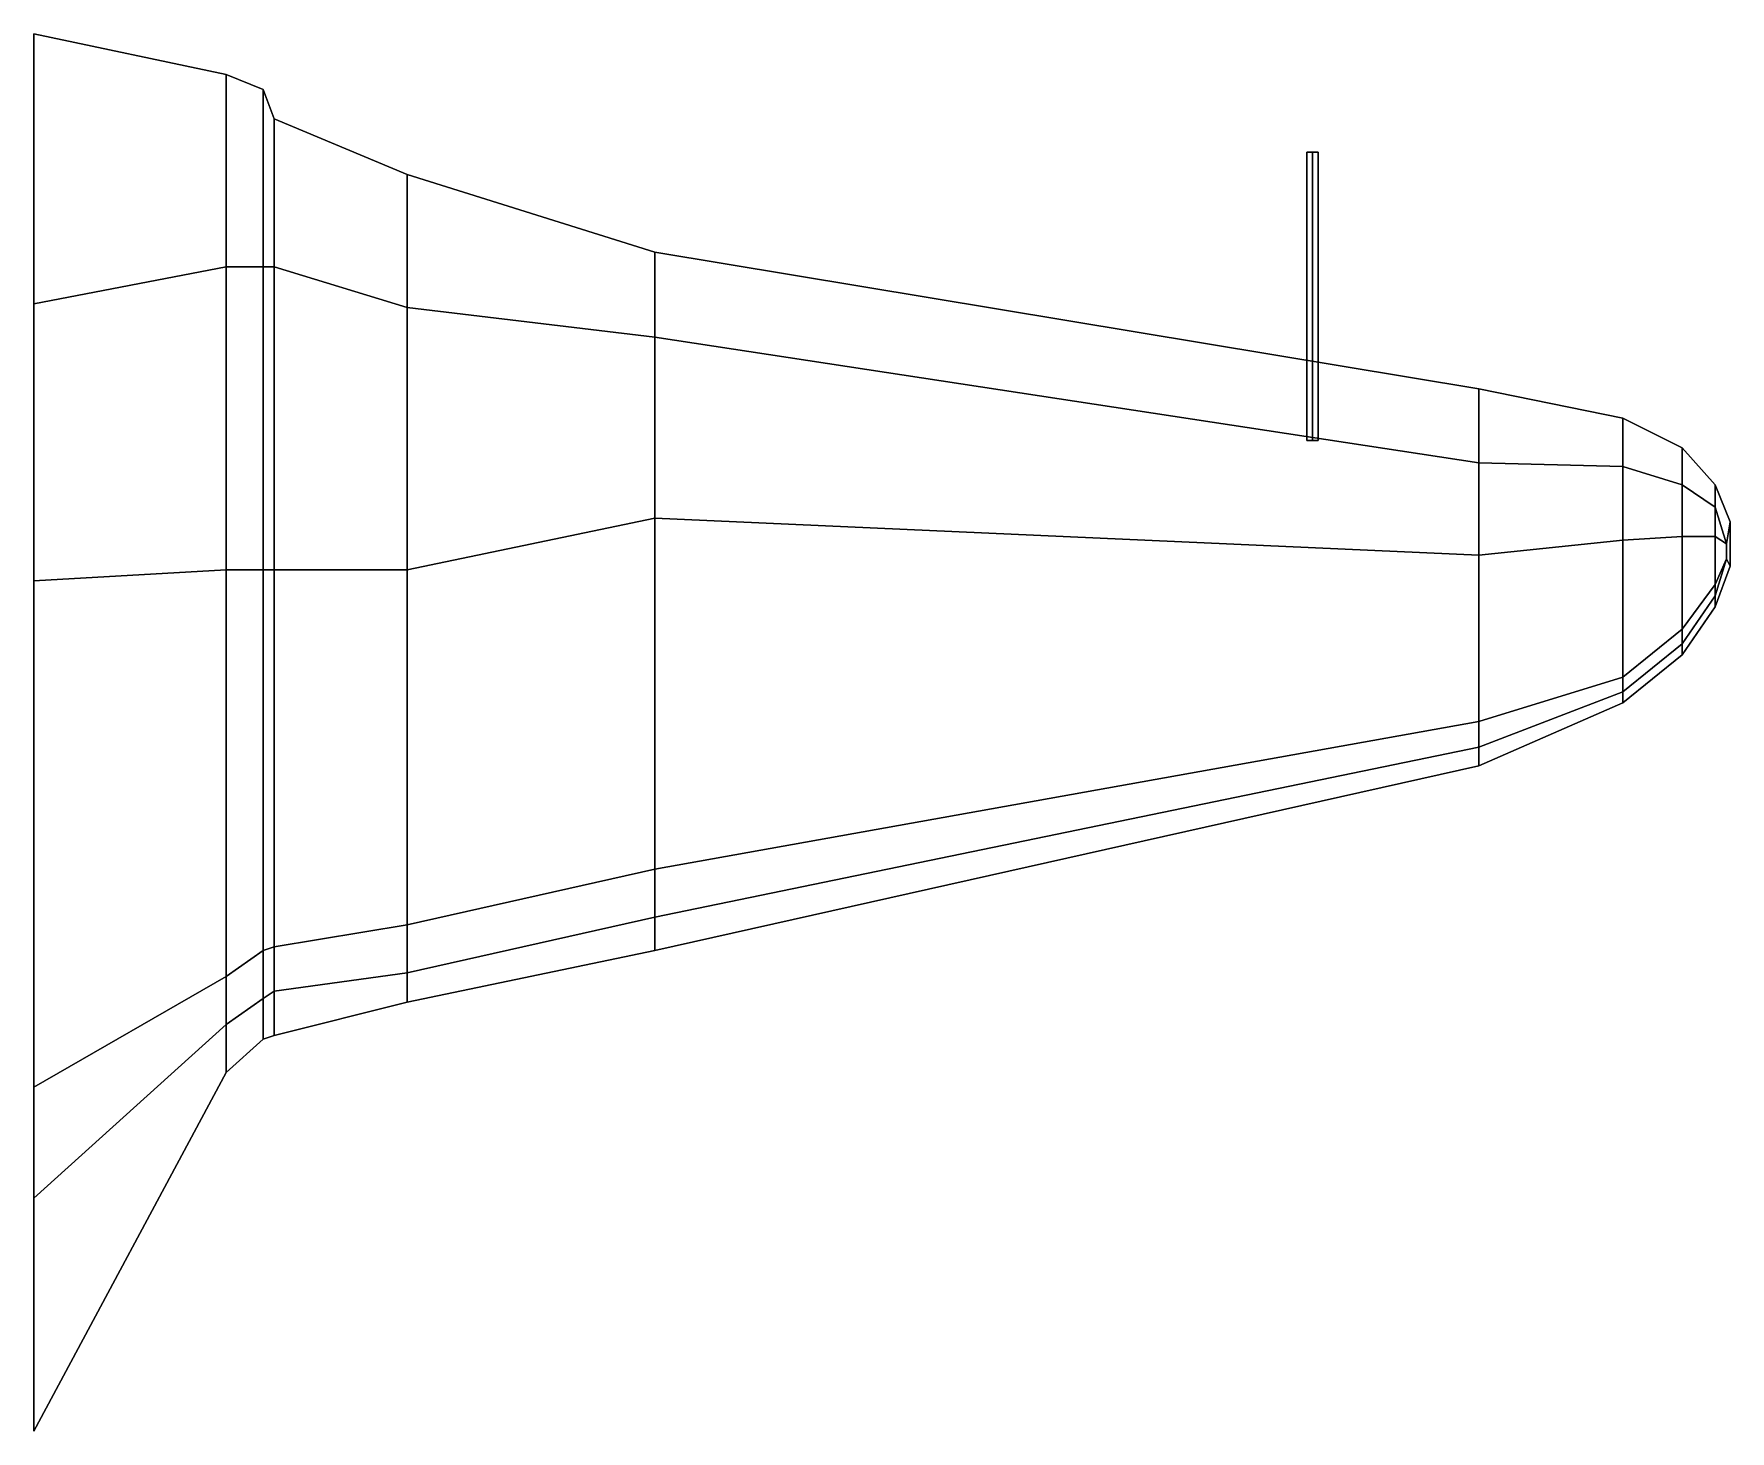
# Model space of a CAD drawing. Extents: x 0.01 to 4.6, y -1.05 to 2.73.
import ezdxf

# ---------------------------------------------------------------- set-up
doc = ezdxf.new("R2010")
doc.units = 0
doc.layers.add('WING1', color=4, linetype='CONTINUOUS')

msp = doc.modelspace()

# ---------------------------------------------------------------- linework, layer by layer
at = {"layer": 'WING1'}
for points in [[(0.01, 1.25, 1.98), (0.53, 1.28, 1.39), (0.53, 2.62, 1.17), (0.01, 2.73, 1.16)], [(0.01, 2.73, 1.16), (0.53, 2.62, 1.17), (0.53, 2.1, 1.08), (0.01, 2, 1.04)], [(0.53, 1.28, 1.39), (0.63, 1.28, 1.4), (0.63, 2.58, 1.17), (0.53, 2.62, 1.17)], [(0.53, 2.62, 1.17), (0.63, 2.58, 1.17), (0.63, 2.1, 1.09), (0.53, 2.1, 1.08)], [(0.63, 1.28, 1.4), (0.66, 1.28, 1.4), (0.66, 2.5, 1.17), (0.63, 2.58, 1.17)], [(0.63, 2.58, 1.17), (0.66, 2.5, 1.17), (0.66, 2.1, 1.09), (0.63, 2.1, 1.09)], [(0.66, 1.28, 1.4), (1.02, 1.28, 1.42), (1.02, 2.35, 1.21), (0.66, 2.5, 1.17)], [(0.66, 2.5, 1.17), (1.02, 2.35, 1.21), (1.02, 1.99, 1.13), (0.66, 2.1, 1.09)], [(3.47, 2.41, 1.465), (3.455, 2.41, 1.45), (3.455, 1.63, 1.45), (3.47, 1.63, 1.465)], [(3.455, 2.41, 1.45), (3.47, 2.41, 1.435), (3.47, 1.63, 1.435), (3.455, 1.63, 1.45)], [(3.485, 2.41, 1.45), (3.47, 2.41, 1.435), (3.455, 2.41, 1.45), (3.47, 2.41, 1.465)], [(3.485, 2.41, 1.45), (3.47, 2.41, 1.465), (3.47, 1.63, 1.465), (3.485, 1.63, 1.45)], [(3.47, 2.41, 1.435), (3.485, 2.41, 1.45), (3.485, 1.63, 1.45), (3.47, 1.63, 1.435)], [(1.02, 1.28, 1.42), (1.69, 1.42, 1.45), (1.69, 2.14, 1.28), (1.02, 2.35, 1.21)], [(1.02, 2.35, 1.21), (1.69, 2.14, 1.28), (1.69, 1.91, 1.21), (1.02, 1.99, 1.13)], [(1.69, 1.42, 1.45), (3.92, 1.32, 1.56), (3.92, 1.77, 1.49), (1.69, 2.14, 1.28)], [(1.69, 2.14, 1.28), (3.92, 1.77, 1.49), (3.92, 1.57, 1.45), (1.69, 1.91, 1.21)], [(0.53, 2.1, 1.08), (0.53, 0.05, 1.08), (0.01, -0.42, 1.04), (0.01, 2, 1.04)], [(0.63, 2.1, 1.09), (0.63, 0.12, 1.09), (0.53, 0.05, 1.08), (0.53, 2.1, 1.08)], [(0.66, 2.1, 1.09), (0.66, 0.14, 1.09), (0.63, 0.12, 1.09), (0.63, 2.1, 1.09)], [(1.02, 1.99, 1.13), (1.02, 0.19, 1.13), (0.66, 0.14, 1.09), (0.66, 2.1, 1.09)], [(1.69, 1.91, 1.21), (1.69, 0.34, 1.21), (1.02, 0.19, 1.13), (1.02, 1.99, 1.13)], [(3.92, 1.57, 1.45), (3.92, 0.8, 1.45), (1.69, 0.34, 1.21), (1.69, 1.91, 1.21)], [(3.92, 1.32, 1.56), (4.31, 1.36, 1.57), (4.31, 1.69, 1.53), (3.92, 1.77, 1.49)], [(3.92, 1.77, 1.49), (4.31, 1.69, 1.53), (4.31, 1.56, 1.5), (3.92, 1.57, 1.45)], [(4.31, 1.36, 1.57), (4.47, 1.37, 1.58), (4.47, 1.61, 1.55), (4.31, 1.69, 1.53)], [(4.31, 1.69, 1.53), (4.47, 1.61, 1.55), (4.47, 1.51, 1.52), (4.31, 1.56, 1.5)], [(4.47, 1.37, 1.58), (4.56, 1.37, 1.58), (4.56, 1.51, 1.56), (4.47, 1.61, 1.55)], [(4.47, 1.61, 1.55), (4.56, 1.51, 1.56), (4.56, 1.45, 1.53), (4.47, 1.51, 1.52)], [(4.31, 1.56, 1.5), (4.31, 0.95, 1.5), (3.92, 0.8, 1.45), (3.92, 1.57, 1.45)], [(4.47, 1.51, 1.52), (4.47, 1.08, 1.52), (4.31, 0.95, 1.5), (4.31, 1.56, 1.5)], [(4.56, 1.45, 1.53), (4.56, 1.21, 1.53), (4.47, 1.08, 1.52), (4.47, 1.51, 1.52)], [(4.56, 1.37, 1.58), (4.59, 1.35, 1.58), (4.6, 1.41, 1.56), (4.56, 1.51, 1.56)], [(4.56, 1.51, 1.56), (4.6, 1.41, 1.56), (4.59, 1.35, 1.54), (4.56, 1.45, 1.53)], [(4.59, 1.35, 1.54), (4.59, 1.31, 1.54), (4.56, 1.21, 1.53), (4.56, 1.45, 1.53)], [(1.02, 0.32, 1.42), (1.69, 0.47, 1.45), (1.69, 1.42, 1.45), (1.02, 1.28, 1.42)], [(1.69, 0.47, 1.45), (3.92, 0.87, 1.56), (3.92, 1.32, 1.56), (1.69, 1.42, 1.45)], [(4.59, 1.35, 1.58), (4.59, 1.31, 1.58), (4.6, 1.29, 1.56), (4.6, 1.41, 1.56)], [(4.6, 1.41, 1.56), (4.6, 1.29, 1.56), (4.59, 1.31, 1.54), (4.59, 1.35, 1.54)], [(3.92, 0.87, 1.56), (4.31, 0.99, 1.57), (4.31, 1.36, 1.57), (3.92, 1.32, 1.56)], [(4.31, 0.99, 1.57), (4.47, 1.12, 1.58), (4.47, 1.37, 1.58), (4.31, 1.36, 1.57)], [(4.47, 1.12, 1.58), (4.56, 1.24, 1.58), (4.56, 1.37, 1.58), (4.47, 1.37, 1.58)], [(4.56, 1.24, 1.58), (4.59, 1.31, 1.58), (4.59, 1.35, 1.58), (4.56, 1.37, 1.58)], [(4.56, 1.18, 1.56), (4.6, 1.29, 1.56), (4.59, 1.31, 1.58), (4.56, 1.24, 1.58)], [(4.56, 1.21, 1.53), (4.59, 1.31, 1.54), (4.6, 1.29, 1.56), (4.56, 1.18, 1.56)], [(0.01, -0.12, 1.98), (0.53, 0.18, 1.39), (0.53, 1.28, 1.39), (0.01, 1.25, 1.98)], [(0.53, 0.18, 1.39), (0.63, 0.25, 1.4), (0.63, 1.28, 1.4), (0.53, 1.28, 1.39)], [(0.63, 0.25, 1.4), (0.66, 0.26, 1.4), (0.66, 1.28, 1.4), (0.63, 1.28, 1.4)], [(0.66, 0.26, 1.4), (1.02, 0.32, 1.42), (1.02, 1.28, 1.42), (0.66, 1.28, 1.4)], [(4.47, 1.05, 1.55), (4.56, 1.18, 1.56), (4.56, 1.24, 1.58), (4.47, 1.12, 1.58)], [(4.47, 1.08, 1.52), (4.56, 1.21, 1.53), (4.56, 1.18, 1.56), (4.47, 1.05, 1.55)], [(4.31, 0.92, 1.53), (4.47, 1.05, 1.55), (4.47, 1.12, 1.58), (4.31, 0.99, 1.57)], [(4.31, 0.95, 1.5), (4.47, 1.08, 1.52), (4.47, 1.05, 1.55), (4.31, 0.92, 1.53)], [(3.92, 0.75, 1.49), (4.31, 0.92, 1.53), (4.31, 0.99, 1.57), (3.92, 0.87, 1.56)], [(3.92, 0.8, 1.45), (4.31, 0.95, 1.5), (4.31, 0.92, 1.53), (3.92, 0.75, 1.49)], [(1.69, 0.25, 1.28), (3.92, 0.75, 1.49), (3.92, 0.87, 1.56), (1.69, 0.47, 1.45)], [(1.69, 0.34, 1.21), (3.92, 0.8, 1.45), (3.92, 0.75, 1.49), (1.69, 0.25, 1.28)], [(1.02, 0.11, 1.21), (1.69, 0.25, 1.28), (1.69, 0.47, 1.45), (1.02, 0.32, 1.42)], [(1.02, 0.19, 1.13), (1.69, 0.34, 1.21), (1.69, 0.25, 1.28), (1.02, 0.11, 1.21)], [(0.66, 0.02, 1.17), (1.02, 0.11, 1.21), (1.02, 0.32, 1.42), (0.66, 0.26, 1.4)], [(0.53, -0.08, 1.17), (0.63, 0.01, 1.17), (0.63, 0.25, 1.4), (0.53, 0.18, 1.39)], [(0.63, 0.01, 1.17), (0.66, 0.02, 1.17), (0.66, 0.26, 1.4), (0.63, 0.25, 1.4)], [(0.66, 0.14, 1.09), (1.02, 0.19, 1.13), (1.02, 0.11, 1.21), (0.66, 0.02, 1.17)], [(0.01, -1.05, 1.16), (0.53, -0.08, 1.17), (0.53, 0.18, 1.39), (0.01, -0.12, 1.98)], [(0.63, 0.12, 1.09), (0.66, 0.14, 1.09), (0.66, 0.02, 1.17), (0.63, 0.01, 1.17)], [(0.53, 0.05, 1.08), (0.63, 0.12, 1.09), (0.63, 0.01, 1.17), (0.53, -0.08, 1.17)], [(0.01, -0.42, 1.04), (0.53, 0.05, 1.08), (0.53, -0.08, 1.17), (0.01, -1.05, 1.16)]]:
    msp.add_3dface(points, dxfattribs=at)

doc.saveas('drawing.dxf')
